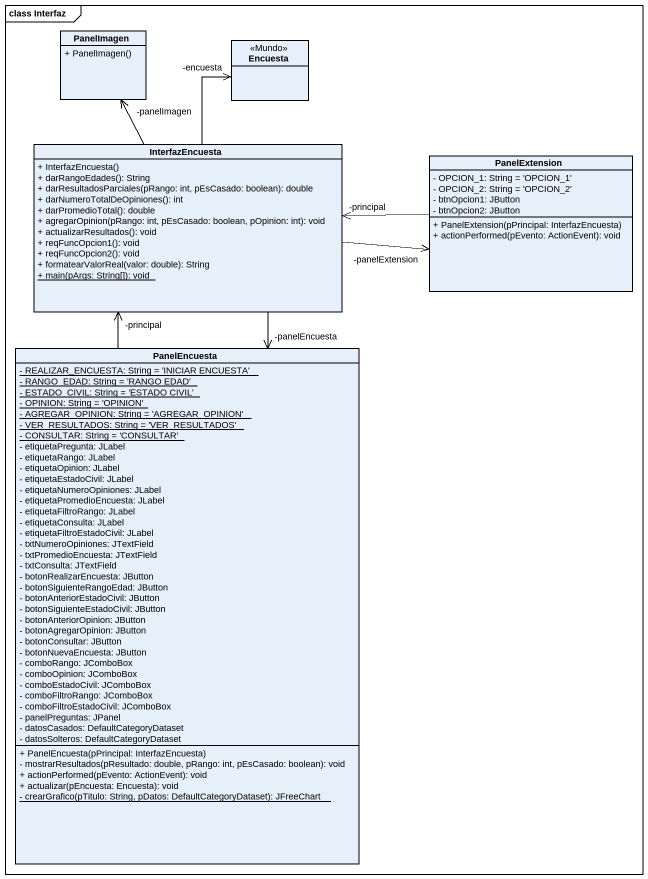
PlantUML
@startuml
mainframe class Interfaz
hide circle
hide empty members
skinparam classAttributeIconSize 0
class PanelImagen {
  + PanelImagen()
}
class Encuesta <<Mundo>>
class InterfazEncuesta {
  + InterfazEncuesta()
  + darRangoEdades(): String
  + darResultadosParciales(pRango: int, pEsCasado: boolean): double
  + darNumeroTotalDeOpiniones(): int
  + darPromedioTotal(): double
  + agregarOpinion(pRango: int, pEsCasado: boolean, pOpinion: int): void
  + actualizarResultados(): void
  + reqFuncOpcion1(): void
  + reqFuncOpcion2(): void
  + formatearValorReal(valor: double): String
  {static} + main(pArgs: String[]): void
}
class PanelExtension {
  - OPCION_1: String = 'OPCION_1'
  - OPCION_2: String = 'OPCION_2'
  - btnOpcion1: JButton
  - btnOpcion2: JButton
  + PanelExtension(pPrincipal: InterfazEncuesta)
  + actionPerformed(pEvento: ActionEvent): void
}
class PanelEncuesta {
  {static} - REALIZAR_ENCUESTA: String = 'INICIAR ENCUESTA'
  {static} - RANGO_EDAD: String = 'RANGO EDAD'
  {static} - ESTADO_CIVIL: String = 'ESTADO CIVIL'
  {static} - OPINION: String = 'OPINION'
  {static} - AGREGAR_OPINION: String = 'AGREGAR_OPINION'
  {static} - VER_RESULTADOS: String = 'VER_RESULTADOS'
  {static} - CONSULTAR: String = 'CONSULTAR'
  - etiquetaPregunta: JLabel
  - etiquetaRango: JLabel
  - etiquetaOpinion: JLabel
  - etiquetaEstadoCivil: JLabel
  - etiquetaNumeroOpiniones: JLabel
  - etiquetaPromedioEncuesta: JLabel
  - etiquetaFiltroRango: JLabel
  - etiquetaConsulta: JLabel
  - etiquetaFiltroEstadoCivil: JLabel
  - txtNumeroOpiniones: JTextField
  - txtPromedioEncuesta: JTextField
  - txtConsulta: JTextField
  - botonRealizarEncuesta: JButton
  - botonSiguienteRangoEdad: JButton
  - botonAnteriorEstadoCivil: JButton
  - botonSiguienteEstadoCivil: JButton
  - botonAnteriorOpinion: JButton
  - botonAgregarOpinion: JButton
  - botonConsultar: JButton
  - botonNuevaEncuesta: JButton
  - comboRango: JComboBox
  - comboOpinion: JComboBox
  - comboEstadoCivil: JComboBox
  - comboFiltroRango: JComboBox
  - comboFiltroEstadoCivil: JComboBox
  - panelPreguntas: JPanel
  - datosCasados: DefaultCategoryDataset
  - datosSolteros: DefaultCategoryDataset
  + PanelEncuesta(pPrincipal: InterfazEncuesta)
  - mostrarResultados(pResultado: double, pRango: int, pEsCasado: boolean): void
  + actionPerformed(pEvento: ActionEvent): void
  + actualizar(pEncuesta: Encuesta): void
  {static} - crearGrafico(pTitulo: String, pDatos: DefaultCategoryDataset): JFreeChart
}
InterfazEncuesta -up-> "-panelImagen" PanelImagen
InterfazEncuesta -up-> "-encuesta" Encuesta
InterfazEncuesta -right-> "-panelExtension" PanelExtension
InterfazEncuesta --> "-panelEncuesta" PanelEncuesta
PanelExtension -left-> "-principal" InterfazEncuesta
PanelEncuesta -up-> "-principal" InterfazEncuesta
@enduml
